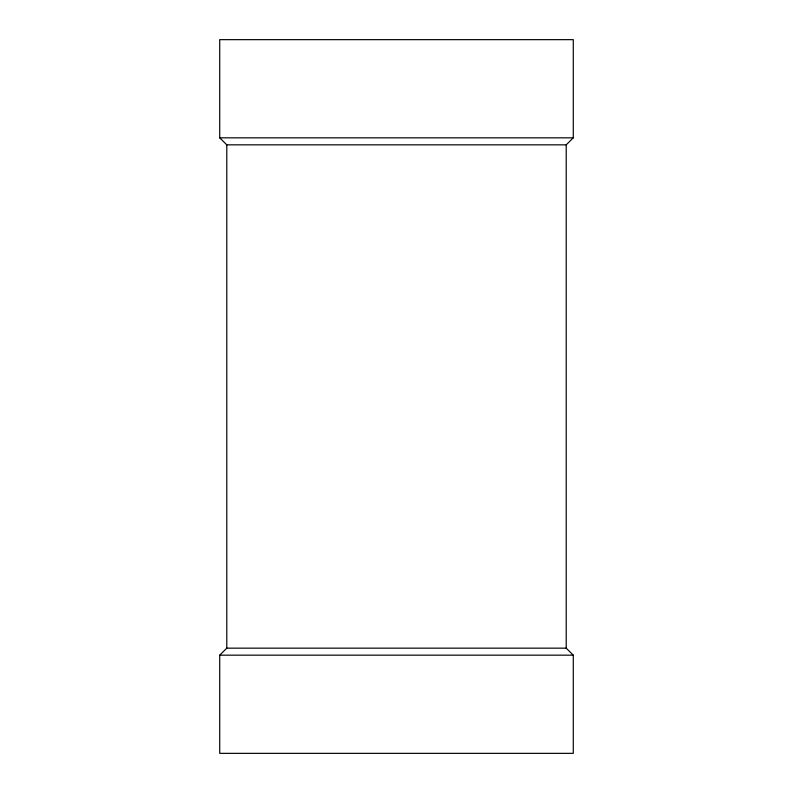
<?xml version="1.0" encoding="UTF-8"?>
<svg xmlns="http://www.w3.org/2000/svg" width="793" height="793" viewBox="0 0 793 793"><rect width="100%" height="100%" fill="white"/><g stroke="black" fill="none" stroke-linecap="round" stroke-linejoin="round"><path stroke-width="1.19" d="M566.212 144.841L573.28 137.833L573.28 39.65L219.72 39.65L219.72 137.833L226.788 144.841L566.212 144.841L566.212 648.159L573.28 655.167L573.28 753.35L219.72 753.35L219.72 655.167L226.788 648.159L566.212 648.159M219.72 137.833L573.28 137.833M219.72 655.167L573.28 655.167M226.788 144.841L226.788 648.159"/></g></svg>
